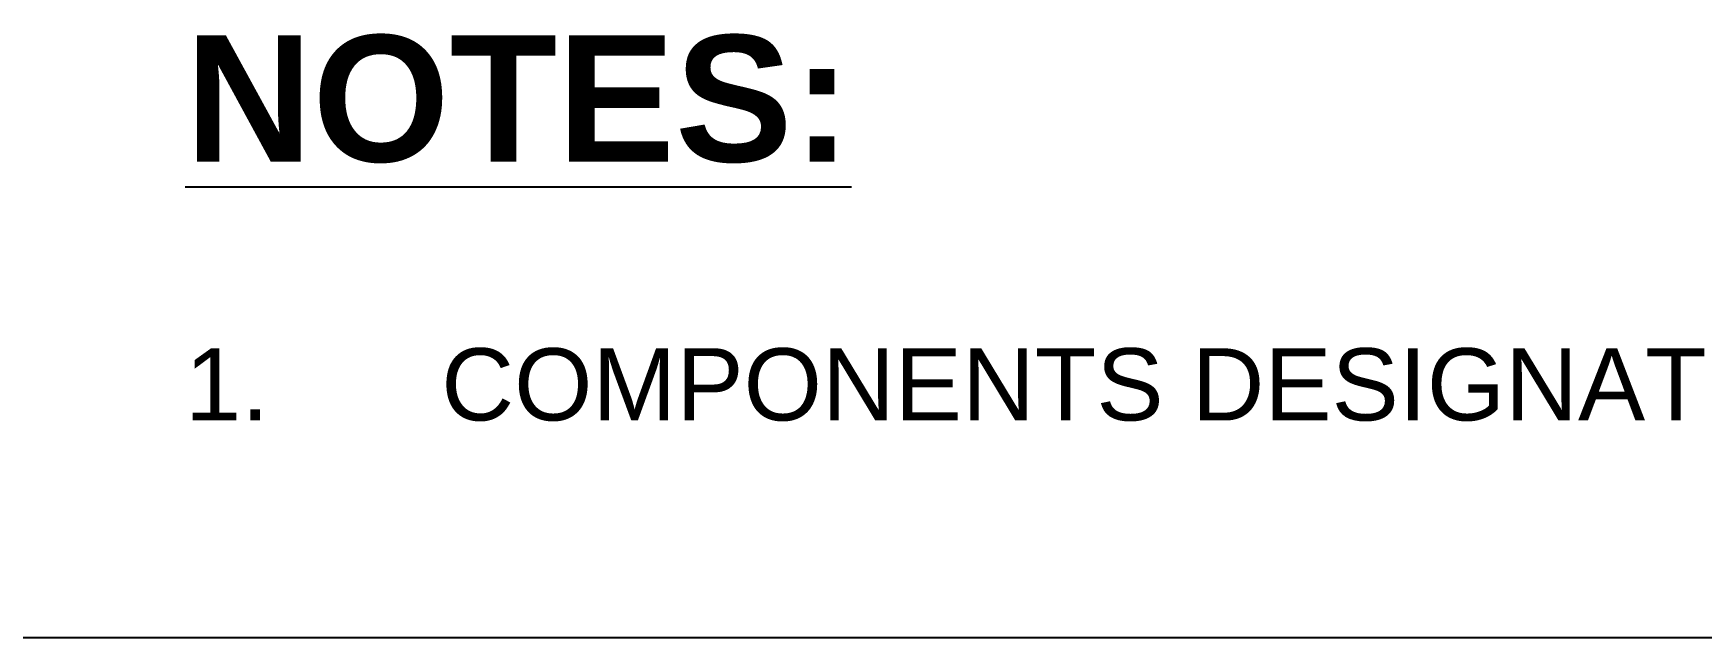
# Model space of a CAD drawing. Header units: millimetres. Extents: x 20 to 208, y 10 to 269.
# Drawn here: x 44.89 to 91.13, y 40 to 56.74 of the extents above; entities that cross this region are included whole.
import ezdxf

# ---------------------------------------------------------------- set-up
doc = ezdxf.new("R2010")
doc.units = ezdxf.units.MM
doc.header["$MEASUREMENT"] = 0
doc.layers.get('0').update_dxf_attribs({"linetype": 'CONTINUOUS'})
doc.layers.add('N-ANNO-TEXT', color=2, linetype='CONTINUOUS', lineweight=25)
doc.layers.add('N-ANNO-TEXT-SUBT', color=4, linetype='CONTINUOUS')
doc.styles.add('_CGS_2-5_NOTES', font='arial.ttf', dxfattribs={"height": 2.5})
doc.styles.add('_CGS_3-5_SUBHEADING', font='arialbd.ttf', dxfattribs={"height": 3.5})

msp = doc.modelspace()

# ---------------------------------------------------------------- linework, layer by layer
for q in [(181.992, 40), (181.992, 40), (181.992, 40), (181.992, 40), (206, 40), (96.559, 40)]:
    msp.add_line((20, 40), q)

# ---------------------------------------------------------------- texts
at = {"layer": 'N-ANNO-TEXT', "char_height": 2, "attachment_point": 1, "style": '_CGS_2-5_NOTES'}
for s, insert, width in [('COMPONENTS DESIGNATED BY (  ) ARE SUPPLIED BY INSTRUMENT MANUFACTURER.', (56.196, 48.016), 175.06435), ('1.', (49.094, 48.016), 63.46497)]:
    msp.add_mtext(s, dxfattribs=dict(at, insert=insert, width=width))
at = {"layer": 'N-ANNO-TEXT-SUBT', "lineweight": -2, "insert": (49.094, 56.686), "char_height": 3.5, "width": 78.37448, "attachment_point": 1, "style": '_CGS_3-5_SUBHEADING'}
msp.add_mtext('{\\LNOTES:}', dxfattribs=at)

doc.saveas('drawing.dxf')
